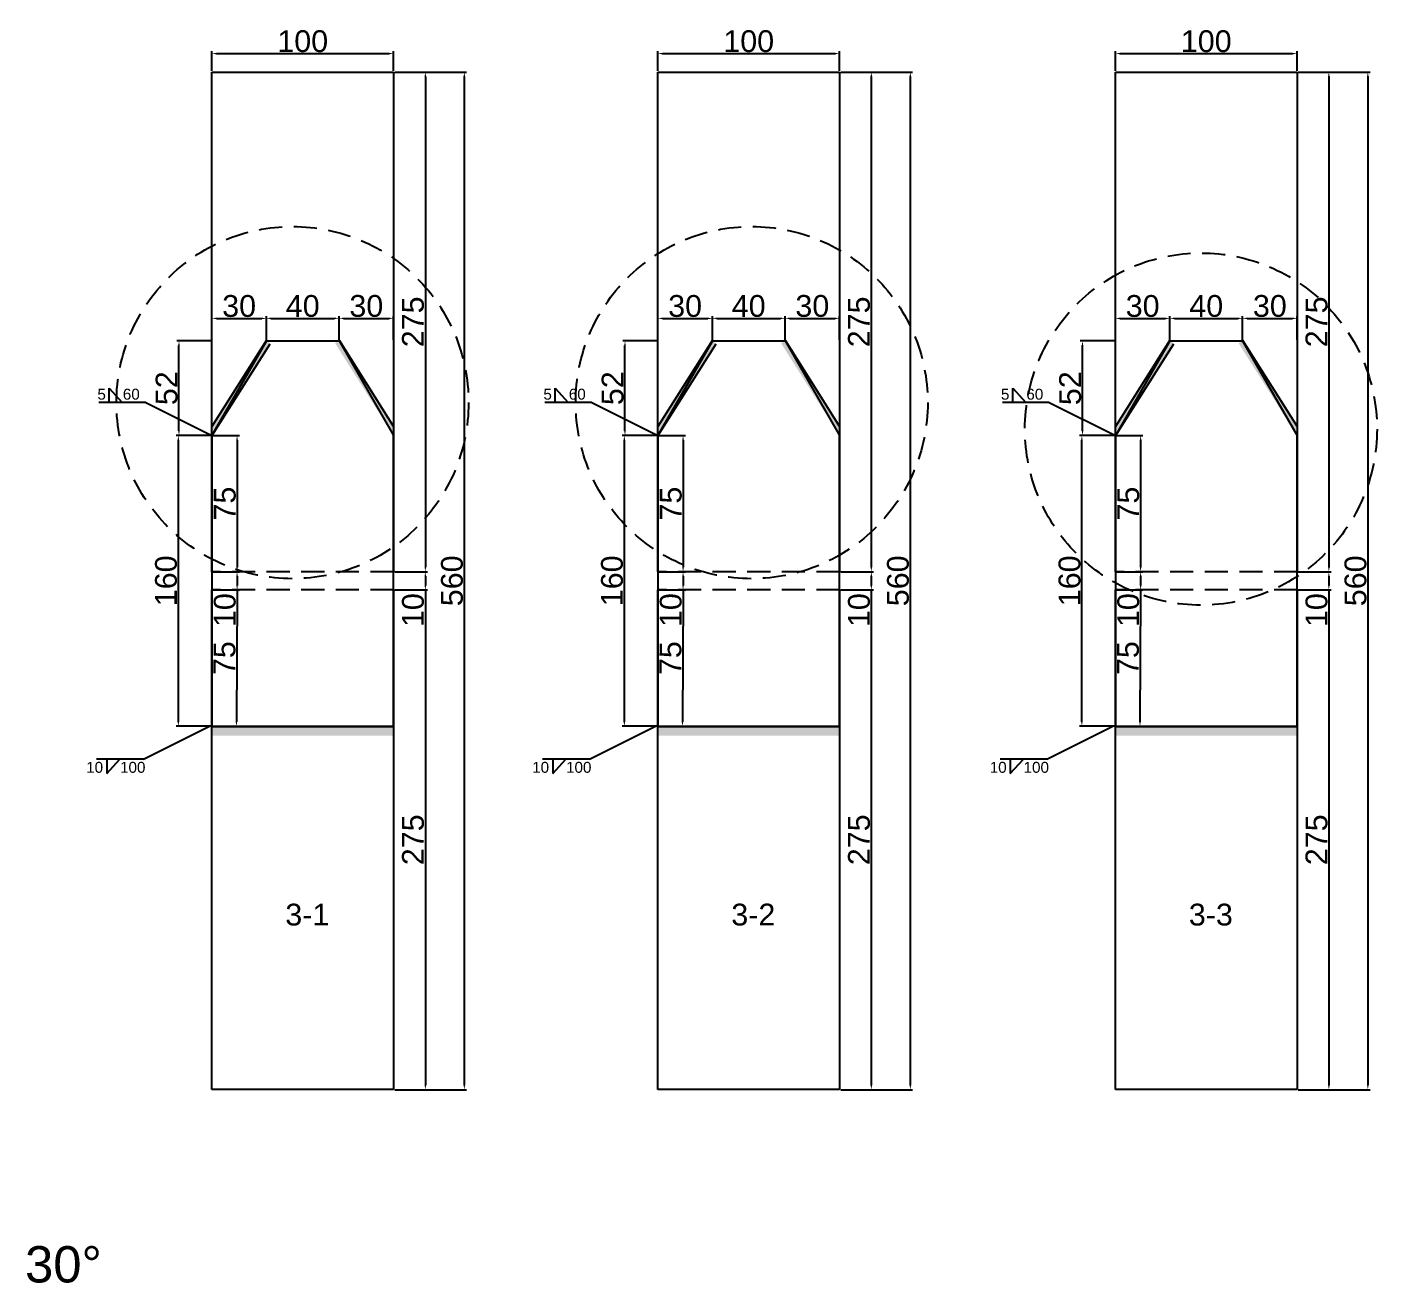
# Model space of a CAD drawing. Header units: millimetres. Extents: x 1455 to 24185, y -7314 to 4772.
# Drawn here: x 19753 to 20496, y 1760 to 2451 of the extents above; entities that cross this region are included whole.
import ezdxf

# ---------------------------------------------------------------- set-up
doc = ezdxf.new("R2010")
doc.units = ezdxf.units.MM
doc.linetypes.add('DASHED', pattern=[19.05, 12.7, -6.35])
for name, color, linetype in [('切平处', 3, 'DASHED'), ('尺寸标注', 6, 'Continuous'), ('标号', 4, 'Continuous'), ('焊缝', 250, 'Continuous')]:
    doc.layers.add(name, color=color, linetype=linetype)
doc.styles.get("Standard").update_dxf_attribs({"font": 'arial.ttf'})
doc.dimstyles.new('ISO-25-JHF', dxfattribs={"dimtxt": 12, "dimasz": 2.5, "dimexe": 1.25, "dimexo": 0.625, "dimtad": 1, "dimtxsty": 'Standard', "dimcen": 2.5, "dimadec": 0, "dimazin": 0, "dimtfac": 1, "dimtmove": 0, "dimatfit": 3, "dimfxl": 1, "dimarcsym": 0})

# ---------------------------------------------------------------- blocks, each defined once
blk = doc.blocks.new('*D1542')
at = {"layer": 'Defpoints', "color": 0, "transparency": 16777216}
for p in [(19954.64, 2436.41), (19854.64, 2426.27), (19954.64, 2426.27)]:
    blk.add_point(p, dxfattribs=at)
at = {"layer": '尺寸标注', "color": 0, "lineweight": -2, "transparency": 16777216}
for p, q in [((19854.64, 2426.9), (19854.64, 2437.66)), ((19954.64, 2426.9), (19954.64, 2437.66)), ((19857.14, 2436.41), (19952.14, 2436.41))]:
    blk.add_line(p, q, dxfattribs=at)
at = {"layer": '尺寸标注', "color": 0, "transparency": 16777216}
for points in [[(19857.14, 2436.83), (19857.14, 2435.99), (19854.64, 2436.41)], [(19952.14, 2436.83), (19952.14, 2435.99), (19954.64, 2436.41)]]:
    blk.add_solid(points, dxfattribs=at)
at = {"layer": '尺寸标注', "color": 0, "transparency": 16777216, "insert": (19904.64, 2443.16), "char_height": 12, "attachment_point": 5}
blk.add_mtext('100', dxfattribs=at)
blk = doc.blocks.new('*D1543')
at = {"layer": 'Defpoints', "color": 0, "transparency": 16777216}
for p in [(19954.64, 2426.27), (19954.64, 2151.27), (19972.12, 2151.27)]:
    blk.add_point(p, dxfattribs=at)
at = {"layer": '尺寸标注', "color": 0, "lineweight": -2, "transparency": 16777216}
for p, q in [((19955.26, 2426.27), (19973.37, 2426.27)), ((19972.12, 2423.77), (19972.12, 2153.77)), ((19955.26, 2151.27), (19973.37, 2151.27))]:
    blk.add_line(p, q, dxfattribs=at)
at = {"layer": '尺寸标注', "color": 0, "transparency": 16777216}
for points in [[(19971.7, 2423.77), (19972.53, 2423.77), (19972.12, 2426.27)], [(19971.7, 2153.77), (19972.53, 2153.77), (19972.12, 2151.27)]]:
    blk.add_solid(points, dxfattribs=at)
at = {"layer": '尺寸标注', "color": 0, "transparency": 16777216, "insert": (19965.36, 2288.77), "char_height": 12, "attachment_point": 5, "rotation": 90}
blk.add_mtext('275', dxfattribs=at)
blk = doc.blocks.new('*D1456')
at = {"layer": 'Defpoints', "color": 0, "transparency": 16777216}
for p in [(19836.2, 2226.27), (19854.64, 2226.27), (19854.64, 2066.27)]:
    blk.add_point(p, dxfattribs=at)
at = {"layer": '尺寸标注', "color": 0, "lineweight": -2, "transparency": 16777216}
for p, q in [((19854.01, 2226.27), (19834.95, 2226.27)), ((19836.2, 2068.77), (19836.2, 2223.77)), ((19854.01, 2066.27), (19834.95, 2066.27))]:
    blk.add_line(p, q, dxfattribs=at)
at = {"layer": '尺寸标注', "color": 0, "transparency": 16777216}
for points in [[(19835.78, 2223.77), (19836.61, 2223.77), (19836.2, 2226.27)], [(19835.78, 2068.77), (19836.61, 2068.77), (19836.2, 2066.27)]]:
    blk.add_solid(points, dxfattribs=at)
at = {"layer": '尺寸标注', "color": 0, "transparency": 16777216, "insert": (19829.45, 2146.27), "char_height": 12, "attachment_point": 5, "rotation": 90}
blk.add_mtext('160', dxfattribs=at)
blk = doc.blocks.new('*D1544')
at = {"layer": 'Defpoints', "color": 0, "transparency": 16777216}
for p in [(19954.64, 2151.27), (19954.64, 2141.27), (19972.12, 2141.27)]:
    blk.add_point(p, dxfattribs=at)
at = {"layer": '尺寸标注', "color": 0, "lineweight": -2, "transparency": 16777216}
for p, q in [((19955.26, 2151.27), (19973.37, 2151.27)), ((19972.12, 2148.77), (19972.12, 2143.77)), ((19955.26, 2141.27), (19973.37, 2141.27)), ((19972.12, 2141.27), (19972.12, 2121.5))]:
    blk.add_line(p, q, dxfattribs=at)
at = {"layer": '尺寸标注', "color": 0, "transparency": 16777216}
for points in [[(19971.7, 2148.77), (19972.53, 2148.77), (19972.12, 2151.27)], [(19971.7, 2143.77), (19972.53, 2143.77), (19972.12, 2141.27)]]:
    blk.add_solid(points, dxfattribs=at)
at = {"layer": '尺寸标注', "color": 0, "transparency": 16777216, "insert": (19965.36, 2130.14), "char_height": 12, "attachment_point": 5, "rotation": 90}
blk.add_mtext('10', dxfattribs=at)
blk = doc.blocks.new('*D1545')
at = {"layer": 'Defpoints', "color": 0, "transparency": 16777216}
for p in [(19954.64, 2141.27), (19954.64, 1866.27), (19972.12, 1866.27)]:
    blk.add_point(p, dxfattribs=at)
at = {"layer": '尺寸标注', "color": 0, "lineweight": -2, "transparency": 16777216}
for p, q in [((19955.26, 2141.27), (19973.37, 2141.27)), ((19972.12, 2138.77), (19972.12, 1868.77)), ((19955.26, 1866.27), (19973.37, 1866.27))]:
    blk.add_line(p, q, dxfattribs=at)
at = {"layer": '尺寸标注', "color": 0, "transparency": 16777216}
for points in [[(19971.7, 2138.77), (19972.53, 2138.77), (19972.12, 2141.27)], [(19971.7, 1868.77), (19972.53, 1868.77), (19972.12, 1866.27)]]:
    blk.add_solid(points, dxfattribs=at)
at = {"layer": '尺寸标注', "color": 0, "transparency": 16777216, "insert": (19965.36, 2003.77), "char_height": 12, "attachment_point": 5, "rotation": 90}
blk.add_mtext('275', dxfattribs=at)
blk = doc.blocks.new('*D1457')
at = {"layer": 'Defpoints', "color": 0, "transparency": 16777216}
for p in [(19954.64, 2426.27), (19954.64, 1866.27), (19993.57, 1866.27)]:
    blk.add_point(p, dxfattribs=at)
at = {"layer": '尺寸标注', "color": 0, "lineweight": -2, "transparency": 16777216}
for p, q in [((19955.26, 2426.27), (19994.82, 2426.27)), ((19993.57, 2423.77), (19993.57, 1868.77)), ((19955.26, 1866.27), (19994.82, 1866.27))]:
    blk.add_line(p, q, dxfattribs=at)
at = {"layer": '尺寸标注', "color": 0, "transparency": 16777216}
for points in [[(19993.15, 2423.77), (19993.98, 2423.77), (19993.57, 2426.27)], [(19993.15, 1868.77), (19993.98, 1868.77), (19993.57, 1866.27)]]:
    blk.add_solid(points, dxfattribs=at)
at = {"layer": '尺寸标注', "color": 0, "transparency": 16777216, "insert": (19986.82, 2146.27), "char_height": 12, "attachment_point": 5, "rotation": 90}
blk.add_mtext('560', dxfattribs=at)
blk = doc.blocks.new('*D1553')
at = {"layer": 'Defpoints', "color": 0, "transparency": 16777216}
for p in [(19854.64, 2226.27), (19854.64, 2151.27), (19868.53, 2151.27)]:
    blk.add_point(p, dxfattribs=at)
at = {"layer": '尺寸标注', "color": 0, "lineweight": -2, "transparency": 16777216}
for p, q in [((19855.26, 2226.27), (19869.78, 2226.27)), ((19868.53, 2223.77), (19868.53, 2153.77)), ((19855.26, 2151.27), (19869.78, 2151.27))]:
    blk.add_line(p, q, dxfattribs=at)
at = {"layer": '尺寸标注', "color": 0, "transparency": 16777216}
for points in [[(19868.11, 2223.77), (19868.94, 2223.77), (19868.53, 2226.27)], [(19868.11, 2153.77), (19868.94, 2153.77), (19868.53, 2151.27)]]:
    blk.add_solid(points, dxfattribs=at)
at = {"layer": '尺寸标注', "color": 0, "transparency": 16777216, "insert": (19861.8, 2188.77), "char_height": 12, "attachment_point": 5, "rotation": 90}
blk.add_mtext('75', dxfattribs=at)
blk = doc.blocks.new('*D1554')
at = {"layer": 'Defpoints', "color": 0, "transparency": 16777216}
for p in [(19854.64, 2151.27), (19854.64, 2141.27), (19868.53, 2141.27)]:
    blk.add_point(p, dxfattribs=at)
at = {"layer": '尺寸标注', "color": 0, "lineweight": -2, "transparency": 16777216}
for p, q in [((19855.26, 2151.27), (19869.78, 2151.27)), ((19868.53, 2148.77), (19868.53, 2143.77)), ((19855.26, 2141.27), (19869.78, 2141.27)), ((19868.53, 2141.27), (19868.53, 2121.5))]:
    blk.add_line(p, q, dxfattribs=at)
at = {"layer": '尺寸标注', "color": 0, "transparency": 16777216}
for points in [[(19868.11, 2148.77), (19868.94, 2148.77), (19868.53, 2151.27)], [(19868.11, 2143.77), (19868.94, 2143.77), (19868.53, 2141.27)]]:
    blk.add_solid(points, dxfattribs=at)
at = {"layer": '尺寸标注', "color": 0, "transparency": 16777216, "insert": (19861.78, 2130.14), "char_height": 12, "attachment_point": 5, "rotation": 90}
blk.add_mtext('10', dxfattribs=at)
blk = doc.blocks.new('*D1459')
at = {"layer": 'Defpoints', "color": 0, "transparency": 16777216}
for p in [(19854.64, 2141.27), (19854.27, 2066.27), (19868.16, 2066.21)]:
    blk.add_point(p, dxfattribs=at)
at = {"layer": '尺寸标注', "color": 0, "lineweight": -2, "transparency": 16777216}
for p, q in [((19855.26, 2141.27), (19869.78, 2141.2)), ((19868.52, 2138.71), (19868.17, 2068.71)), ((19854.9, 2066.27), (19869.41, 2066.2))]:
    blk.add_line(p, q, dxfattribs=at)
at = {"layer": '尺寸标注', "color": 0, "transparency": 16777216}
for points in [[(19868.1, 2138.71), (19868.93, 2138.7), (19868.53, 2141.21)], [(19867.76, 2068.71), (19868.59, 2068.7), (19868.16, 2066.21)]]:
    blk.add_solid(points, dxfattribs=at)
at = {"layer": '尺寸标注', "color": 0, "transparency": 16777216, "insert": (19861.62, 2103.74), "char_height": 12, "attachment_point": 5, "rotation": 89.72111}
blk.add_mtext('75', dxfattribs=at)
blk = doc.blocks.new('*D1460')
at = {"layer": 'Defpoints', "color": 0, "transparency": 16777216}
for p in [(19836.55, 2278.27), (19854.64, 2278.27), (19854.64, 2226.27)]:
    blk.add_point(p, dxfattribs=at)
at = {"layer": '尺寸标注', "color": 0, "lineweight": -2, "transparency": 16777216}
for p, q in [((19854.01, 2278.27), (19835.3, 2278.27)), ((19836.55, 2228.77), (19836.55, 2275.77)), ((19854.01, 2226.27), (19835.3, 2226.27))]:
    blk.add_line(p, q, dxfattribs=at)
at = {"layer": '尺寸标注', "color": 0, "transparency": 16777216}
for points in [[(19836.13, 2275.77), (19836.97, 2275.77), (19836.55, 2278.27)], [(19836.13, 2228.77), (19836.97, 2228.77), (19836.55, 2226.27)]]:
    blk.add_solid(points, dxfattribs=at)
at = {"layer": '尺寸标注', "color": 0, "transparency": 16777216, "insert": (19829.8, 2252.27), "char_height": 12, "attachment_point": 5, "rotation": 90}
blk.add_mtext('52', dxfattribs=at)
blk = doc.blocks.new('*D1556')
at = {"layer": 'Defpoints', "color": 0, "transparency": 16777216}
for p in [(19884.64, 2290.68), (19854.64, 2278.27), (19884.64, 2278.27)]:
    blk.add_point(p, dxfattribs=at)
at = {"layer": '尺寸标注', "color": 0, "lineweight": -2, "transparency": 16777216}
for p, q in [((19854.64, 2278.9), (19854.64, 2291.93)), ((19857.14, 2290.68), (19882.14, 2290.68)), ((19884.64, 2278.9), (19884.64, 2291.93))]:
    blk.add_line(p, q, dxfattribs=at)
at = {"layer": '尺寸标注', "color": 0, "transparency": 16777216}
for points in [[(19857.14, 2291.1), (19857.14, 2290.26), (19854.64, 2290.68)], [(19882.14, 2291.1), (19882.14, 2290.26), (19884.64, 2290.68)]]:
    blk.add_solid(points, dxfattribs=at)
at = {"layer": '尺寸标注', "color": 0, "transparency": 16777216, "insert": (19869.64, 2297.44), "char_height": 12, "attachment_point": 5}
blk.add_mtext('30', dxfattribs=at)
blk = doc.blocks.new('*D1557')
at = {"layer": 'Defpoints', "color": 0, "transparency": 16777216}
for p in [(19924.64, 2290.71), (19884.64, 2278.27), (19924.64, 2278.27)]:
    blk.add_point(p, dxfattribs=at)
at = {"layer": '尺寸标注', "color": 0, "lineweight": -2, "transparency": 16777216}
for p, q in [((19884.64, 2278.9), (19884.64, 2291.96)), ((19887.14, 2290.71), (19922.14, 2290.71)), ((19924.64, 2278.9), (19924.64, 2291.96))]:
    blk.add_line(p, q, dxfattribs=at)
at = {"layer": '尺寸标注', "color": 0, "transparency": 16777216}
for points in [[(19887.14, 2291.13), (19887.14, 2290.3), (19884.64, 2290.71)], [(19922.14, 2291.13), (19922.14, 2290.3), (19924.64, 2290.71)]]:
    blk.add_solid(points, dxfattribs=at)
at = {"layer": '尺寸标注', "color": 0, "transparency": 16777216, "insert": (19904.64, 2297.46), "char_height": 12, "attachment_point": 5}
blk.add_mtext('40', dxfattribs=at)
blk = doc.blocks.new('*D1461')
at = {"layer": 'Defpoints', "color": 0, "transparency": 16777216}
for p in [(19954.64, 2290.71), (19924.64, 2278.27), (19954.64, 2278.27)]:
    blk.add_point(p, dxfattribs=at)
at = {"layer": '尺寸标注', "color": 0, "lineweight": -2, "transparency": 16777216}
for p, q in [((19924.64, 2278.9), (19924.64, 2291.96)), ((19927.14, 2290.71), (19952.14, 2290.71)), ((19954.64, 2278.9), (19954.64, 2291.96))]:
    blk.add_line(p, q, dxfattribs=at)
at = {"layer": '尺寸标注', "color": 0, "transparency": 16777216}
for points in [[(19927.14, 2291.13), (19927.14, 2290.3), (19924.64, 2290.71)], [(19952.14, 2291.13), (19952.14, 2290.3), (19954.64, 2290.71)]]:
    blk.add_solid(points, dxfattribs=at)
at = {"layer": '尺寸标注', "color": 0, "transparency": 16777216, "insert": (19939.64, 2297.47), "char_height": 12, "attachment_point": 5}
blk.add_mtext('30', dxfattribs=at)
blk = doc.blocks.new('*D1502')
at = {"layer": 'Defpoints', "color": 0, "transparency": 16777216}
for p in [(20200.07, 2436.41), (20100.07, 2426.27), (20200.07, 2426.27)]:
    blk.add_point(p, dxfattribs=at)
at = {"layer": '尺寸标注', "color": 0, "lineweight": -2, "transparency": 16777216}
for p, q in [((20100.07, 2426.9), (20100.07, 2437.66)), ((20200.07, 2426.9), (20200.07, 2437.66)), ((20102.57, 2436.41), (20197.57, 2436.41))]:
    blk.add_line(p, q, dxfattribs=at)
at = {"layer": '尺寸标注', "color": 0, "transparency": 16777216}
for points in [[(20102.57, 2436.83), (20102.57, 2435.99), (20100.07, 2436.41)], [(20197.57, 2436.83), (20197.57, 2435.99), (20200.07, 2436.41)]]:
    blk.add_solid(points, dxfattribs=at)
at = {"layer": '尺寸标注', "color": 0, "transparency": 16777216, "insert": (20150.07, 2443.16), "char_height": 12, "attachment_point": 5}
blk.add_mtext('100', dxfattribs=at)
blk = doc.blocks.new('*D1503')
at = {"layer": 'Defpoints', "color": 0, "transparency": 16777216}
for p in [(20200.07, 2426.27), (20200.07, 2151.27), (20217.55, 2151.27)]:
    blk.add_point(p, dxfattribs=at)
at = {"layer": '尺寸标注', "color": 0, "lineweight": -2, "transparency": 16777216}
for p, q in [((20200.7, 2426.27), (20218.8, 2426.27)), ((20217.55, 2423.77), (20217.55, 2153.77)), ((20200.7, 2151.27), (20218.8, 2151.27))]:
    blk.add_line(p, q, dxfattribs=at)
at = {"layer": '尺寸标注', "color": 0, "transparency": 16777216}
for points in [[(20217.13, 2423.77), (20217.97, 2423.77), (20217.55, 2426.27)], [(20217.13, 2153.77), (20217.97, 2153.77), (20217.55, 2151.27)]]:
    blk.add_solid(points, dxfattribs=at)
at = {"layer": '尺寸标注', "color": 0, "transparency": 16777216, "insert": (20210.8, 2288.77), "char_height": 12, "attachment_point": 5, "rotation": 90}
blk.add_mtext('275', dxfattribs=at)
blk = doc.blocks.new('*D1437')
at = {"layer": 'Defpoints', "color": 0, "transparency": 16777216}
for p in [(20081.63, 2226.27), (20100.07, 2226.27), (20100.07, 2066.27)]:
    blk.add_point(p, dxfattribs=at)
at = {"layer": '尺寸标注', "color": 0, "lineweight": -2, "transparency": 16777216}
for p, q in [((20099.45, 2226.27), (20080.38, 2226.27)), ((20081.63, 2068.77), (20081.63, 2223.77)), ((20099.45, 2066.27), (20080.38, 2066.27))]:
    blk.add_line(p, q, dxfattribs=at)
at = {"layer": '尺寸标注', "color": 0, "transparency": 16777216}
for points in [[(20081.21, 2223.77), (20082.05, 2223.77), (20081.63, 2226.27)], [(20081.21, 2068.77), (20082.05, 2068.77), (20081.63, 2066.27)]]:
    blk.add_solid(points, dxfattribs=at)
at = {"layer": '尺寸标注', "color": 0, "transparency": 16777216, "insert": (20074.88, 2146.27), "char_height": 12, "attachment_point": 5, "rotation": 90}
blk.add_mtext('160', dxfattribs=at)
blk = doc.blocks.new('*D1504')
at = {"layer": 'Defpoints', "color": 0, "transparency": 16777216}
for p in [(20200.07, 2151.27), (20200.07, 2141.27), (20217.55, 2141.27)]:
    blk.add_point(p, dxfattribs=at)
at = {"layer": '尺寸标注', "color": 0, "lineweight": -2, "transparency": 16777216}
for p, q in [((20200.7, 2151.27), (20218.8, 2151.27)), ((20217.55, 2148.77), (20217.55, 2143.77)), ((20200.7, 2141.27), (20218.8, 2141.27)), ((20217.55, 2141.27), (20217.55, 2121.5))]:
    blk.add_line(p, q, dxfattribs=at)
at = {"layer": '尺寸标注', "color": 0, "transparency": 16777216}
for points in [[(20217.13, 2148.77), (20217.97, 2148.77), (20217.55, 2151.27)], [(20217.13, 2143.77), (20217.97, 2143.77), (20217.55, 2141.27)]]:
    blk.add_solid(points, dxfattribs=at)
at = {"layer": '尺寸标注', "color": 0, "transparency": 16777216, "insert": (20210.8, 2130.14), "char_height": 12, "attachment_point": 5, "rotation": 90}
blk.add_mtext('10', dxfattribs=at)
blk = doc.blocks.new('*D1505')
at = {"layer": 'Defpoints', "color": 0, "transparency": 16777216}
for p in [(20200.07, 2141.27), (20200.07, 1866.27), (20217.55, 1866.27)]:
    blk.add_point(p, dxfattribs=at)
at = {"layer": '尺寸标注', "color": 0, "lineweight": -2, "transparency": 16777216}
for p, q in [((20200.7, 2141.27), (20218.8, 2141.27)), ((20217.55, 2138.77), (20217.55, 1868.77)), ((20200.7, 1866.27), (20218.8, 1866.27))]:
    blk.add_line(p, q, dxfattribs=at)
at = {"layer": '尺寸标注', "color": 0, "transparency": 16777216}
for points in [[(20217.13, 2138.77), (20217.97, 2138.77), (20217.55, 2141.27)], [(20217.13, 1868.77), (20217.97, 1868.77), (20217.55, 1866.27)]]:
    blk.add_solid(points, dxfattribs=at)
at = {"layer": '尺寸标注', "color": 0, "transparency": 16777216, "insert": (20210.8, 2003.77), "char_height": 12, "attachment_point": 5, "rotation": 90}
blk.add_mtext('275', dxfattribs=at)
blk = doc.blocks.new('*D1438')
at = {"layer": 'Defpoints', "color": 0, "transparency": 16777216}
for p in [(20200.07, 2426.27), (20200.07, 1866.27), (20239, 1866.27)]:
    blk.add_point(p, dxfattribs=at)
at = {"layer": '尺寸标注', "color": 0, "lineweight": -2, "transparency": 16777216}
for p, q in [((20200.7, 2426.27), (20240.25, 2426.27)), ((20239, 2423.77), (20239, 1868.77)), ((20200.7, 1866.27), (20240.25, 1866.27))]:
    blk.add_line(p, q, dxfattribs=at)
at = {"layer": '尺寸标注', "color": 0, "transparency": 16777216}
for points in [[(20238.58, 2423.77), (20239.42, 2423.77), (20239, 2426.27)], [(20238.58, 1868.77), (20239.42, 1868.77), (20239, 1866.27)]]:
    blk.add_solid(points, dxfattribs=at)
at = {"layer": '尺寸标注', "color": 0, "transparency": 16777216, "insert": (20232.25, 2146.27), "char_height": 12, "attachment_point": 5, "rotation": 90}
blk.add_mtext('560', dxfattribs=at)
blk = doc.blocks.new('*D1506')
at = {"layer": 'Defpoints', "color": 0, "transparency": 16777216}
for p in [(20100.07, 2226.27), (20100.07, 2151.27), (20113.96, 2151.27)]:
    blk.add_point(p, dxfattribs=at)
at = {"layer": '尺寸标注', "color": 0, "lineweight": -2, "transparency": 16777216}
for p, q in [((20100.7, 2226.27), (20115.21, 2226.27)), ((20113.96, 2223.77), (20113.96, 2153.77)), ((20100.7, 2151.27), (20115.21, 2151.27))]:
    blk.add_line(p, q, dxfattribs=at)
at = {"layer": '尺寸标注', "color": 0, "transparency": 16777216}
for points in [[(20113.54, 2223.77), (20114.38, 2223.77), (20113.96, 2226.27)], [(20113.54, 2153.77), (20114.38, 2153.77), (20113.96, 2151.27)]]:
    blk.add_solid(points, dxfattribs=at)
at = {"layer": '尺寸标注', "color": 0, "transparency": 16777216, "insert": (20107.23, 2188.77), "char_height": 12, "attachment_point": 5, "rotation": 90}
blk.add_mtext('75', dxfattribs=at)
blk = doc.blocks.new('*D1507')
at = {"layer": 'Defpoints', "color": 0, "transparency": 16777216}
for p in [(20100.07, 2151.27), (20100.07, 2141.27), (20113.96, 2141.27)]:
    blk.add_point(p, dxfattribs=at)
at = {"layer": '尺寸标注', "color": 0, "lineweight": -2, "transparency": 16777216}
for p, q in [((20100.7, 2151.27), (20115.21, 2151.27)), ((20113.96, 2148.77), (20113.96, 2143.77)), ((20100.7, 2141.27), (20115.21, 2141.27)), ((20113.96, 2141.27), (20113.96, 2121.5))]:
    blk.add_line(p, q, dxfattribs=at)
at = {"layer": '尺寸标注', "color": 0, "transparency": 16777216}
for points in [[(20113.54, 2148.77), (20114.38, 2148.77), (20113.96, 2151.27)], [(20113.54, 2143.77), (20114.38, 2143.77), (20113.96, 2141.27)]]:
    blk.add_solid(points, dxfattribs=at)
at = {"layer": '尺寸标注', "color": 0, "transparency": 16777216, "insert": (20107.21, 2130.14), "char_height": 12, "attachment_point": 5, "rotation": 90}
blk.add_mtext('10', dxfattribs=at)
blk = doc.blocks.new('*D1439')
at = {"layer": 'Defpoints', "color": 0, "transparency": 16777216}
for p in [(20100.07, 2141.27), (20099.71, 2066.27), (20113.6, 2066.21)]:
    blk.add_point(p, dxfattribs=at)
at = {"layer": '尺寸标注', "color": 0, "lineweight": -2, "transparency": 16777216}
for p, q in [((20100.7, 2141.27), (20115.21, 2141.2)), ((20113.95, 2138.71), (20113.61, 2068.71)), ((20100.33, 2066.27), (20114.85, 2066.2))]:
    blk.add_line(p, q, dxfattribs=at)
at = {"layer": '尺寸标注', "color": 0, "transparency": 16777216}
for points in [[(20113.53, 2138.71), (20114.37, 2138.7), (20113.96, 2141.21)], [(20113.19, 2068.71), (20114.02, 2068.7), (20113.6, 2066.21)]]:
    blk.add_solid(points, dxfattribs=at)
at = {"layer": '尺寸标注', "color": 0, "transparency": 16777216, "insert": (20107.05, 2103.74), "char_height": 12, "attachment_point": 5, "rotation": 89.72111}
blk.add_mtext('75', dxfattribs=at)
blk = doc.blocks.new('*D1440')
at = {"layer": 'Defpoints', "color": 0, "transparency": 16777216}
for p in [(20081.98, 2278.27), (20100.07, 2278.27), (20100.07, 2226.27)]:
    blk.add_point(p, dxfattribs=at)
at = {"layer": '尺寸标注', "color": 0, "lineweight": -2, "transparency": 16777216}
for p, q in [((20099.45, 2278.27), (20080.73, 2278.27)), ((20081.98, 2228.77), (20081.98, 2275.77)), ((20099.45, 2226.27), (20080.73, 2226.27))]:
    blk.add_line(p, q, dxfattribs=at)
at = {"layer": '尺寸标注', "color": 0, "transparency": 16777216}
for points in [[(20081.57, 2275.77), (20082.4, 2275.77), (20081.98, 2278.27)], [(20081.57, 2228.77), (20082.4, 2228.77), (20081.98, 2226.27)]]:
    blk.add_solid(points, dxfattribs=at)
at = {"layer": '尺寸标注', "color": 0, "transparency": 16777216, "insert": (20075.23, 2252.27), "char_height": 12, "attachment_point": 5, "rotation": 90}
blk.add_mtext('52', dxfattribs=at)
blk = doc.blocks.new('*D1508')
at = {"layer": 'Defpoints', "color": 0, "transparency": 16777216}
for p in [(20130.07, 2290.68), (20100.07, 2278.27), (20130.07, 2278.27)]:
    blk.add_point(p, dxfattribs=at)
at = {"layer": '尺寸标注', "color": 0, "lineweight": -2, "transparency": 16777216}
for p, q in [((20100.07, 2278.9), (20100.07, 2291.93)), ((20102.57, 2290.68), (20127.57, 2290.68)), ((20130.07, 2278.9), (20130.07, 2291.93))]:
    blk.add_line(p, q, dxfattribs=at)
at = {"layer": '尺寸标注', "color": 0, "transparency": 16777216}
for points in [[(20102.57, 2291.1), (20102.57, 2290.26), (20100.07, 2290.68)], [(20127.57, 2291.1), (20127.57, 2290.26), (20130.07, 2290.68)]]:
    blk.add_solid(points, dxfattribs=at)
at = {"layer": '尺寸标注', "color": 0, "transparency": 16777216, "insert": (20115.07, 2297.44), "char_height": 12, "attachment_point": 5}
blk.add_mtext('30', dxfattribs=at)
blk = doc.blocks.new('*D1509')
at = {"layer": 'Defpoints', "color": 0, "transparency": 16777216}
for p in [(20170.07, 2290.71), (20130.07, 2278.27), (20170.07, 2278.27)]:
    blk.add_point(p, dxfattribs=at)
at = {"layer": '尺寸标注', "color": 0, "lineweight": -2, "transparency": 16777216}
for p, q in [((20130.07, 2278.9), (20130.07, 2291.96)), ((20132.57, 2290.71), (20167.57, 2290.71)), ((20170.07, 2278.9), (20170.07, 2291.96))]:
    blk.add_line(p, q, dxfattribs=at)
at = {"layer": '尺寸标注', "color": 0, "transparency": 16777216}
for points in [[(20132.57, 2291.13), (20132.57, 2290.3), (20130.07, 2290.71)], [(20167.57, 2291.13), (20167.57, 2290.3), (20170.07, 2290.71)]]:
    blk.add_solid(points, dxfattribs=at)
at = {"layer": '尺寸标注', "color": 0, "transparency": 16777216, "insert": (20150.07, 2297.46), "char_height": 12, "attachment_point": 5}
blk.add_mtext('40', dxfattribs=at)
blk = doc.blocks.new('*D1441')
at = {"layer": 'Defpoints', "color": 0, "transparency": 16777216}
for p in [(20200.07, 2290.71), (20170.07, 2278.27), (20200.07, 2278.27)]:
    blk.add_point(p, dxfattribs=at)
at = {"layer": '尺寸标注', "color": 0, "lineweight": -2, "transparency": 16777216}
for p, q in [((20170.07, 2278.9), (20170.07, 2291.96)), ((20172.57, 2290.71), (20197.57, 2290.71)), ((20200.07, 2278.9), (20200.07, 2291.96))]:
    blk.add_line(p, q, dxfattribs=at)
at = {"layer": '尺寸标注', "color": 0, "transparency": 16777216}
for points in [[(20172.57, 2291.13), (20172.57, 2290.3), (20170.07, 2290.71)], [(20197.57, 2291.13), (20197.57, 2290.3), (20200.07, 2290.71)]]:
    blk.add_solid(points, dxfattribs=at)
at = {"layer": '尺寸标注', "color": 0, "transparency": 16777216, "insert": (20185.07, 2297.47), "char_height": 12, "attachment_point": 5}
blk.add_mtext('30', dxfattribs=at)
blk = doc.blocks.new('*D1510')
at = {"layer": 'Defpoints', "color": 0, "transparency": 16777216}
for p in [(20451.85, 2436.41), (20351.85, 2426.27), (20451.85, 2426.27)]:
    blk.add_point(p, dxfattribs=at)
at = {"layer": '尺寸标注', "color": 0, "lineweight": -2, "transparency": 16777216}
for p, q in [((20351.85, 2426.9), (20351.85, 2437.66)), ((20451.85, 2426.9), (20451.85, 2437.66)), ((20354.35, 2436.41), (20449.35, 2436.41))]:
    blk.add_line(p, q, dxfattribs=at)
at = {"layer": '尺寸标注', "color": 0, "transparency": 16777216}
for points in [[(20354.35, 2436.83), (20354.35, 2435.99), (20351.85, 2436.41)], [(20449.35, 2436.83), (20449.35, 2435.99), (20451.85, 2436.41)]]:
    blk.add_solid(points, dxfattribs=at)
at = {"layer": '尺寸标注', "color": 0, "transparency": 16777216, "insert": (20401.85, 2443.16), "char_height": 12, "attachment_point": 5}
blk.add_mtext('100', dxfattribs=at)
blk = doc.blocks.new('*D1511')
at = {"layer": 'Defpoints', "color": 0, "transparency": 16777216}
for p in [(20451.85, 2426.27), (20451.85, 2151.27), (20469.33, 2151.27)]:
    blk.add_point(p, dxfattribs=at)
at = {"layer": '尺寸标注', "color": 0, "lineweight": -2, "transparency": 16777216}
for p, q in [((20452.48, 2426.27), (20470.58, 2426.27)), ((20469.33, 2423.77), (20469.33, 2153.77)), ((20452.48, 2151.27), (20470.58, 2151.27))]:
    blk.add_line(p, q, dxfattribs=at)
at = {"layer": '尺寸标注', "color": 0, "transparency": 16777216}
for points in [[(20468.91, 2423.77), (20469.75, 2423.77), (20469.33, 2426.27)], [(20468.91, 2153.77), (20469.75, 2153.77), (20469.33, 2151.27)]]:
    blk.add_solid(points, dxfattribs=at)
at = {"layer": '尺寸标注', "color": 0, "transparency": 16777216, "insert": (20462.58, 2288.77), "char_height": 12, "attachment_point": 5, "rotation": 90}
blk.add_mtext('275', dxfattribs=at)
blk = doc.blocks.new('*D1442')
at = {"layer": 'Defpoints', "color": 0, "transparency": 16777216}
for p in [(20333.41, 2226.27), (20351.85, 2226.27), (20351.85, 2066.27)]:
    blk.add_point(p, dxfattribs=at)
at = {"layer": '尺寸标注', "color": 0, "lineweight": -2, "transparency": 16777216}
for p, q in [((20351.23, 2226.27), (20332.16, 2226.27)), ((20333.41, 2068.77), (20333.41, 2223.77)), ((20351.23, 2066.27), (20332.16, 2066.27))]:
    blk.add_line(p, q, dxfattribs=at)
at = {"layer": '尺寸标注', "color": 0, "transparency": 16777216}
for points in [[(20332.99, 2223.77), (20333.83, 2223.77), (20333.41, 2226.27)], [(20332.99, 2068.77), (20333.83, 2068.77), (20333.41, 2066.27)]]:
    blk.add_solid(points, dxfattribs=at)
at = {"layer": '尺寸标注', "color": 0, "transparency": 16777216, "insert": (20326.66, 2146.27), "char_height": 12, "attachment_point": 5, "rotation": 90}
blk.add_mtext('160', dxfattribs=at)
blk = doc.blocks.new('*D1512')
at = {"layer": 'Defpoints', "color": 0, "transparency": 16777216}
for p in [(20451.85, 2151.27), (20451.85, 2141.27), (20469.33, 2141.27)]:
    blk.add_point(p, dxfattribs=at)
at = {"layer": '尺寸标注', "color": 0, "lineweight": -2, "transparency": 16777216}
for p, q in [((20452.48, 2151.27), (20470.58, 2151.27)), ((20469.33, 2148.77), (20469.33, 2143.77)), ((20452.48, 2141.27), (20470.58, 2141.27)), ((20469.33, 2141.27), (20469.33, 2121.5))]:
    blk.add_line(p, q, dxfattribs=at)
at = {"layer": '尺寸标注', "color": 0, "transparency": 16777216}
for points in [[(20468.91, 2148.77), (20469.75, 2148.77), (20469.33, 2151.27)], [(20468.91, 2143.77), (20469.75, 2143.77), (20469.33, 2141.27)]]:
    blk.add_solid(points, dxfattribs=at)
at = {"layer": '尺寸标注', "color": 0, "transparency": 16777216, "insert": (20462.58, 2130.14), "char_height": 12, "attachment_point": 5, "rotation": 90}
blk.add_mtext('10', dxfattribs=at)
blk = doc.blocks.new('*D1513')
at = {"layer": 'Defpoints', "color": 0, "transparency": 16777216}
for p in [(20451.85, 2141.27), (20451.85, 1866.27), (20469.33, 1866.27)]:
    blk.add_point(p, dxfattribs=at)
at = {"layer": '尺寸标注', "color": 0, "lineweight": -2, "transparency": 16777216}
for p, q in [((20452.48, 2141.27), (20470.58, 2141.27)), ((20469.33, 2138.77), (20469.33, 1868.77)), ((20452.48, 1866.27), (20470.58, 1866.27))]:
    blk.add_line(p, q, dxfattribs=at)
at = {"layer": '尺寸标注', "color": 0, "transparency": 16777216}
for points in [[(20468.91, 2138.77), (20469.75, 2138.77), (20469.33, 2141.27)], [(20468.91, 1868.77), (20469.75, 1868.77), (20469.33, 1866.27)]]:
    blk.add_solid(points, dxfattribs=at)
at = {"layer": '尺寸标注', "color": 0, "transparency": 16777216, "insert": (20462.58, 2003.77), "char_height": 12, "attachment_point": 5, "rotation": 90}
blk.add_mtext('275', dxfattribs=at)
blk = doc.blocks.new('*D1443')
at = {"layer": 'Defpoints', "color": 0, "transparency": 16777216}
for p in [(20451.85, 2426.27), (20451.85, 1866.27), (20490.78, 1866.27)]:
    blk.add_point(p, dxfattribs=at)
at = {"layer": '尺寸标注', "color": 0, "lineweight": -2, "transparency": 16777216}
for p, q in [((20452.48, 2426.27), (20492.03, 2426.27)), ((20490.78, 2423.77), (20490.78, 1868.77)), ((20452.48, 1866.27), (20492.03, 1866.27))]:
    blk.add_line(p, q, dxfattribs=at)
at = {"layer": '尺寸标注', "color": 0, "transparency": 16777216}
for points in [[(20490.37, 2423.77), (20491.2, 2423.77), (20490.78, 2426.27)], [(20490.37, 1868.77), (20491.2, 1868.77), (20490.78, 1866.27)]]:
    blk.add_solid(points, dxfattribs=at)
at = {"layer": '尺寸标注', "color": 0, "transparency": 16777216, "insert": (20484.03, 2146.27), "char_height": 12, "attachment_point": 5, "rotation": 90}
blk.add_mtext('560', dxfattribs=at)
blk = doc.blocks.new('*D1514')
at = {"layer": 'Defpoints', "color": 0, "transparency": 16777216}
for p in [(20351.85, 2226.27), (20351.85, 2151.27), (20365.74, 2151.27)]:
    blk.add_point(p, dxfattribs=at)
at = {"layer": '尺寸标注', "color": 0, "lineweight": -2, "transparency": 16777216}
for p, q in [((20352.48, 2226.27), (20366.99, 2226.27)), ((20365.74, 2223.77), (20365.74, 2153.77)), ((20352.48, 2151.27), (20366.99, 2151.27))]:
    blk.add_line(p, q, dxfattribs=at)
at = {"layer": '尺寸标注', "color": 0, "transparency": 16777216}
for points in [[(20365.33, 2223.77), (20366.16, 2223.77), (20365.74, 2226.27)], [(20365.33, 2153.77), (20366.16, 2153.77), (20365.74, 2151.27)]]:
    blk.add_solid(points, dxfattribs=at)
at = {"layer": '尺寸标注', "color": 0, "transparency": 16777216, "insert": (20359.01, 2188.77), "char_height": 12, "attachment_point": 5, "rotation": 90}
blk.add_mtext('75', dxfattribs=at)
blk = doc.blocks.new('*D1515')
at = {"layer": 'Defpoints', "color": 0, "transparency": 16777216}
for p in [(20351.85, 2151.27), (20351.85, 2141.27), (20365.74, 2141.27)]:
    blk.add_point(p, dxfattribs=at)
at = {"layer": '尺寸标注', "color": 0, "lineweight": -2, "transparency": 16777216}
for p, q in [((20352.48, 2151.27), (20366.99, 2151.27)), ((20365.74, 2148.77), (20365.74, 2143.77)), ((20352.48, 2141.27), (20366.99, 2141.27)), ((20365.74, 2141.27), (20365.74, 2121.5))]:
    blk.add_line(p, q, dxfattribs=at)
at = {"layer": '尺寸标注', "color": 0, "transparency": 16777216}
for points in [[(20365.33, 2148.77), (20366.16, 2148.77), (20365.74, 2151.27)], [(20365.33, 2143.77), (20366.16, 2143.77), (20365.74, 2141.27)]]:
    blk.add_solid(points, dxfattribs=at)
at = {"layer": '尺寸标注', "color": 0, "transparency": 16777216, "insert": (20358.99, 2130.14), "char_height": 12, "attachment_point": 5, "rotation": 90}
blk.add_mtext('10', dxfattribs=at)
blk = doc.blocks.new('*D1444')
at = {"layer": 'Defpoints', "color": 0, "transparency": 16777216}
for p in [(20351.85, 2141.27), (20351.49, 2066.27), (20365.38, 2066.21)]:
    blk.add_point(p, dxfattribs=at)
at = {"layer": '尺寸标注', "color": 0, "lineweight": -2, "transparency": 16777216}
for p, q in [((20352.48, 2141.27), (20366.99, 2141.2)), ((20365.73, 2138.71), (20365.39, 2068.71)), ((20352.11, 2066.27), (20366.63, 2066.2))]:
    blk.add_line(p, q, dxfattribs=at)
at = {"layer": '尺寸标注', "color": 0, "transparency": 16777216}
for points in [[(20365.31, 2138.71), (20366.15, 2138.7), (20365.74, 2141.21)], [(20364.97, 2068.71), (20365.81, 2068.7), (20365.38, 2066.21)]]:
    blk.add_solid(points, dxfattribs=at)
at = {"layer": '尺寸标注', "color": 0, "transparency": 16777216, "insert": (20358.83, 2103.74), "char_height": 12, "attachment_point": 5, "rotation": 89.72111}
blk.add_mtext('75', dxfattribs=at)
blk = doc.blocks.new('*D1427')
at = {"layer": 'Defpoints', "color": 0, "transparency": 16777216}
for p in [(20333.76, 2278.27), (20351.85, 2278.27), (20351.85, 2226.27)]:
    blk.add_point(p, dxfattribs=at)
at = {"layer": '尺寸标注', "color": 0, "lineweight": -2, "transparency": 16777216}
for p, q in [((20351.23, 2278.27), (20332.51, 2278.27)), ((20333.76, 2228.77), (20333.76, 2275.77)), ((20351.23, 2226.27), (20332.51, 2226.27))]:
    blk.add_line(p, q, dxfattribs=at)
at = {"layer": '尺寸标注', "color": 0, "transparency": 16777216}
for points in [[(20333.35, 2275.77), (20334.18, 2275.77), (20333.76, 2278.27)], [(20333.35, 2228.77), (20334.18, 2228.77), (20333.76, 2226.27)]]:
    blk.add_solid(points, dxfattribs=at)
at = {"layer": '尺寸标注', "color": 0, "transparency": 16777216, "insert": (20327.01, 2252.27), "char_height": 12, "attachment_point": 5, "rotation": 90}
blk.add_mtext('52', dxfattribs=at)
blk = doc.blocks.new('*D1483')
at = {"layer": 'Defpoints', "color": 0, "transparency": 16777216}
for p in [(20381.85, 2290.68), (20351.85, 2278.27), (20381.85, 2278.27)]:
    blk.add_point(p, dxfattribs=at)
at = {"layer": '尺寸标注', "color": 0, "lineweight": -2, "transparency": 16777216}
for p, q in [((20351.85, 2278.9), (20351.85, 2291.93)), ((20354.35, 2290.68), (20379.35, 2290.68)), ((20381.85, 2278.9), (20381.85, 2291.93))]:
    blk.add_line(p, q, dxfattribs=at)
at = {"layer": '尺寸标注', "color": 0, "transparency": 16777216}
for points in [[(20354.35, 2291.1), (20354.35, 2290.26), (20351.85, 2290.68)], [(20379.35, 2291.1), (20379.35, 2290.26), (20381.85, 2290.68)]]:
    blk.add_solid(points, dxfattribs=at)
at = {"layer": '尺寸标注', "color": 0, "transparency": 16777216, "insert": (20366.85, 2297.44), "char_height": 12, "attachment_point": 5}
blk.add_mtext('30', dxfattribs=at)
blk = doc.blocks.new('*D1484')
at = {"layer": 'Defpoints', "color": 0, "transparency": 16777216}
for p in [(20421.85, 2290.71), (20381.85, 2278.27), (20421.85, 2278.27)]:
    blk.add_point(p, dxfattribs=at)
at = {"layer": '尺寸标注', "color": 0, "lineweight": -2, "transparency": 16777216}
for p, q in [((20381.85, 2278.9), (20381.85, 2291.96)), ((20384.35, 2290.71), (20419.35, 2290.71)), ((20421.85, 2278.9), (20421.85, 2291.96))]:
    blk.add_line(p, q, dxfattribs=at)
at = {"layer": '尺寸标注', "color": 0, "transparency": 16777216}
for points in [[(20384.35, 2291.13), (20384.35, 2290.3), (20381.85, 2290.71)], [(20419.35, 2291.13), (20419.35, 2290.3), (20421.85, 2290.71)]]:
    blk.add_solid(points, dxfattribs=at)
at = {"layer": '尺寸标注', "color": 0, "transparency": 16777216, "insert": (20401.85, 2297.46), "char_height": 12, "attachment_point": 5}
blk.add_mtext('40', dxfattribs=at)
blk = doc.blocks.new('*D1428')
at = {"layer": 'Defpoints', "color": 0, "transparency": 16777216}
for p in [(20451.85, 2290.71), (20421.85, 2278.27), (20451.85, 2278.27)]:
    blk.add_point(p, dxfattribs=at)
at = {"layer": '尺寸标注', "color": 0, "lineweight": -2, "transparency": 16777216}
for p, q in [((20421.85, 2278.9), (20421.85, 2291.96)), ((20424.35, 2290.71), (20449.35, 2290.71)), ((20451.85, 2278.9), (20451.85, 2291.96))]:
    blk.add_line(p, q, dxfattribs=at)
at = {"layer": '尺寸标注', "color": 0, "transparency": 16777216}
for points in [[(20424.35, 2291.13), (20424.35, 2290.3), (20421.85, 2290.71)], [(20449.35, 2291.13), (20449.35, 2290.3), (20451.85, 2290.71)]]:
    blk.add_solid(points, dxfattribs=at)
at = {"layer": '尺寸标注', "color": 0, "transparency": 16777216, "insert": (20436.85, 2297.47), "char_height": 12, "attachment_point": 5}
blk.add_mtext('30', dxfattribs=at)

msp = doc.modelspace()

# ---------------------------------------------------------------- hatches: boundary and pattern name
at = {"layer": '焊缝'}
h = msp.add_hatch(color=250, dxfattribs=at)
h.dxf.hatch_style = 1
h.paths.add_polyline_path([(19854.637, 2231.212), (19854.637, 2226.11), (19886.754, 2276.611), (19884.637, 2278.735)])
h = msp.add_hatch(color=250, dxfattribs=at)
h.dxf.hatch_style = 1
h.paths.add_polyline_path([(19954.637, 2231.212), (19954.637, 2226.11), (19922.481, 2276.98), (19924.637, 2278.735)])
h = msp.add_hatch(color=250, dxfattribs=at)
h.dxf.hatch_style = 1
h.paths.add_polyline_path([(20100.07, 2231.212), (20100.07, 2226.11), (20132.188, 2276.611), (20130.07, 2278.735)])
h = msp.add_hatch(color=250, dxfattribs=at)
h.dxf.hatch_style = 1
h.paths.add_polyline_path([(20200.07, 2231.212), (20200.07, 2226.11), (20167.914, 2276.98), (20170.07, 2278.735)])
h = msp.add_hatch(color=250, dxfattribs=at)
h.dxf.hatch_style = 1
h.paths.add_polyline_path([(20351.851, 2231.212), (20351.851, 2226.11), (20383.968, 2276.611), (20381.851, 2278.735)])
h = msp.add_hatch(color=250, dxfattribs=at)
h.dxf.hatch_style = 1
h.paths.add_polyline_path([(20451.851, 2231.212), (20451.851, 2226.11), (20419.695, 2276.98), (20421.851, 2278.735)])
h = msp.add_hatch(color=250, dxfattribs=at)
h.dxf.hatch_style = 1
h.paths.add_polyline_path([(19854.637, 2061.11), (19854.637, 2066.11), (19954.637, 2066.11), (19954.632, 2061.11)])
h = msp.add_hatch(color=250, dxfattribs=at)
h.dxf.hatch_style = 1
h.paths.add_polyline_path([(20100.07, 2061.11), (20100.07, 2066.11), (20200.07, 2066.11), (20200.065, 2061.11)])
h = msp.add_hatch(color=250, dxfattribs=at)
h.dxf.hatch_style = 1
h.paths.add_polyline_path([(20351.851, 2061.11), (20351.851, 2066.11), (20451.851, 2066.11), (20451.846, 2061.11)])

# ---------------------------------------------------------------- linework, layer by layer
for p, q in [((19854.637, 2426.273), (19954.637, 2426.273)), ((19854.637, 2151.273), (19854.637, 2426.273)), ((19954.637, 2426.273), (19954.637, 2151.273)), ((20100.07, 2426.273), (20200.07, 2426.273)), ((20100.07, 2151.273), (20100.07, 2426.273)), ((20200.07, 2426.273), (20200.07, 2151.273)), ((20351.851, 2426.273), (20451.851, 2426.273)), ((20351.851, 2151.273), (20351.851, 2426.273)), ((20451.851, 2426.273), (20451.851, 2151.273)), ((19884.637, 2278.273), (19854.637, 2226.273)), ((19884.637, 2278.273), (19924.637, 2278.273)), ((19924.637, 2278.273), (19954.637, 2226.273)), ((20130.07, 2278.273), (20100.07, 2226.273)), ((20130.07, 2278.273), (20170.07, 2278.273)), ((20170.07, 2278.273), (20200.07, 2226.273)), ((20381.851, 2278.273), (20351.851, 2226.273)), ((20381.851, 2278.273), (20421.851, 2278.273)), ((20421.851, 2278.273), (20451.851, 2226.273)), ((19854.637, 2226.273), (19854.637, 2066.273)), ((19954.637, 2066.273), (19954.637, 2226.273)), ((20100.07, 2226.273), (20100.07, 2066.273)), ((20200.07, 2066.273), (20200.07, 2226.273)), ((20351.851, 2226.273), (20351.851, 2066.273)), ((20451.851, 2066.273), (20451.851, 2226.273)), ((19854.637, 1866.273), (19854.637, 2141.273)), ((19954.637, 2141.273), (19954.637, 1866.273)), ((20100.07, 1866.273), (20100.07, 2141.273)), ((20200.07, 2141.273), (20200.07, 1866.273)), ((20351.851, 1866.273), (20351.851, 2141.273)), ((20451.851, 2141.273), (20451.851, 1866.273)), ((19854.637, 2066.273), (19954.637, 2066.273)), ((20100.07, 2066.273), (20200.07, 2066.273)), ((20351.851, 2066.273), (20451.851, 2066.273)), ((19954.637, 1866.273), (19854.637, 1866.273)), ((20200.07, 1866.273), (20100.07, 1866.273)), ((20451.851, 1866.273), (20351.851, 1866.273))]:
    msp.add_line(p, q)
at = {"linetype": 'DASHED'}
for p, q in [((19954.637, 2151.273), (19854.637, 2151.273)), ((20200.07, 2151.273), (20100.07, 2151.273)), ((20451.851, 2151.273), (20351.851, 2151.273)), ((19954.637, 2141.273), (19854.637, 2141.273)), ((20200.07, 2141.273), (20100.07, 2141.273)), ((20451.851, 2141.273), (20351.851, 2141.273))]:
    msp.add_line(p, q, dxfattribs=at)
at = {"layer": '切平处'}
for centre in [(19899.027, 2244.336), (20151.72, 2244.336), (20398.947, 2229.8)]:
    msp.add_circle(centre, 96.875, dxfattribs=at)
at = {"layer": '尺寸标注'}
for p, q in [((19798.133, 2244.463), (19798.133, 2252.228)), ((19798.133, 2252.228), (19805.364, 2244.463)), ((20043.566, 2244.463), (20043.566, 2252.228)), ((20043.566, 2252.228), (20050.798, 2244.463)), ((20295.347, 2244.463), (20295.347, 2252.228)), ((20295.347, 2252.228), (20302.578, 2244.463)), ((19818.246, 2244.463), (19792.483, 2244.463)), ((19818.246, 2244.463), (19854.637, 2226.273)), ((20063.679, 2244.463), (20037.916, 2244.463)), ((20063.679, 2244.463), (20100.07, 2226.273)), ((20315.46, 2244.463), (20289.697, 2244.463)), ((20315.46, 2244.463), (20351.851, 2226.273)), ((19816.932, 2048.084), (19853.323, 2066.273)), ((20062.365, 2048.084), (20098.757, 2066.273)), ((20314.146, 2048.084), (20350.538, 2066.273)), ((19816.932, 2048.084), (19791.169, 2048.084)), ((19796.819, 2048.084), (19796.819, 2040.319)), ((19796.819, 2040.319), (19804.051, 2048.084)), ((20062.365, 2048.084), (20036.602, 2048.084)), ((20042.252, 2048.084), (20042.252, 2040.319)), ((20042.252, 2040.319), (20049.484, 2048.084)), ((20314.146, 2048.084), (20288.383, 2048.084)), ((20294.033, 2048.084), (20294.033, 2040.319)), ((20294.033, 2040.319), (20301.265, 2048.084))]:
    msp.add_line(p, q, dxfattribs=at)
at = {"layer": '焊缝'}
for p, q in [((19884.637, 2278.735), (19854.632, 2231.212)), ((19854.637, 2226.11), (19886.754, 2276.611)), ((19924.637, 2278.735), (19954.642, 2231.212)), ((20130.07, 2278.735), (20100.065, 2231.212)), ((20100.07, 2226.11), (20132.188, 2276.611)), ((20170.07, 2278.735), (20200.075, 2231.212)), ((20381.851, 2278.735), (20351.846, 2231.212)), ((20351.851, 2226.11), (20383.968, 2276.611)), ((20421.851, 2278.735), (20451.856, 2231.212)), ((19854.637, 2066.11), (19954.637, 2066.11)), ((20100.07, 2066.11), (20200.07, 2066.11)), ((20351.851, 2066.11), (20451.851, 2066.11))]:
    msp.add_line(p, q, dxfattribs=at)

# ---------------------------------------------------------------- texts
at = {"insert": (19751.845, 1780.167), "char_height": 20, "attachment_point": 1}
msp.add_mtext_dynamic_manual_height_columns('30° ', width=70.10425, gutter_width=12.5, heights=[0], dxfattribs=at)
at = {"layer": '尺寸标注', "char_height": 6}
for s, insert, attachment_point in [('5    60', (19791.663, 2251.98), 1), ('5    60', (20037.096, 2251.98), 1), ('5    60', (20288.877, 2251.98), 1), ('\\pt0;10    100', (19785.477, 2040.566), 7), ('\\pt0;10    100', (20030.911, 2040.566), 7), ('\\pt0;10    100', (20282.691, 2040.566), 7)]:
    msp.add_mtext_dynamic_manual_height_columns(s, width=68.30832, gutter_width=12.5, heights=[0], dxfattribs=dict(at, insert=insert, attachment_point=attachment_point))
at = {"layer": '标号', "char_height": 12, "attachment_point": 7}
for s, heights, insert in [('3-1 ', [0], (19895.053, 1956.439)), ('3-2', [9.759], (20140.486, 1956.439)), ('3-3', [0], (20392.267, 1956.439))]:
    msp.add_mtext_dynamic_manual_height_columns(s, width=70.10425, gutter_width=12.5, heights=heights, dxfattribs=dict(at, insert=insert))

# ---------------------------------------------------------------- dimensions: what is measured, and where the dimension line sits
at = {"layer": '尺寸标注'}
for p1, p2, distance, picture, middle in [((19854.637, 2426.273), (19954.637, 2426.273), 10.138, '*D1542', (19904.637, 2443.163)), ((20100.07, 2426.273), (20200.07, 2426.273), 10.138, '*D1502', (20150.07, 2443.163)), ((20351.851, 2426.273), (20451.851, 2426.273), 10.138, '*D1510', (20401.851, 2443.163)), ((19954.637, 2426.273), (19954.637, 2151.273), 17.478, '*D1543', (19965.363, 2288.773)), ((19954.637, 2426.273), (19954.637, 1866.273), 38.931, '*D1457', (19986.816, 2146.273)), ((20200.07, 2426.273), (20200.07, 2151.273), 17.478, '*D1503', (20210.797, 2288.773)), ((20200.07, 2426.273), (20200.07, 1866.273), 38.931, '*D1438', (20232.249, 2146.273)), ((20451.851, 2426.273), (20451.851, 2151.273), 17.478, '*D1511', (20462.578, 2288.773)), ((20451.851, 2426.273), (20451.851, 1866.273), 38.931, '*D1443', (20484.03, 2146.273)), ((19854.637, 2278.273), (19884.637, 2278.273), 12.406, '*D1556', (19869.637, 2297.435)), ((19884.637, 2278.273), (19924.637, 2278.273), 12.44, '*D1557', (19904.637, 2297.465)), ((19924.637, 2278.273), (19954.637, 2278.273), 12.44, '*D1461', (19939.637, 2297.469)), ((20100.07, 2278.273), (20130.07, 2278.273), 12.406, '*D1508', (20115.07, 2297.435)), ((20130.07, 2278.273), (20170.07, 2278.273), 12.44, '*D1509', (20150.07, 2297.465)), ((20170.07, 2278.273), (20200.07, 2278.273), 12.44, '*D1441', (20185.07, 2297.469)), ((20351.851, 2278.273), (20381.851, 2278.273), 12.406, '*D1483', (20366.851, 2297.435)), ((20381.851, 2278.273), (20421.851, 2278.273), 12.44, '*D1484', (20401.851, 2297.465)), ((20421.851, 2278.273), (20451.851, 2278.273), 12.44, '*D1428', (20436.851, 2297.469)), ((19854.637, 2226.273), (19854.637, 2278.273), 18.088, '*D1460', (19829.797, 2252.273)), ((20100.07, 2226.273), (20100.07, 2278.273), 18.088, '*D1440', (20075.23, 2252.273)), ((20351.851, 2226.273), (20351.851, 2278.273), 18.088, '*D1427', (20327.011, 2252.273)), ((19854.637, 2066.273), (19854.637, 2226.273), 18.44, '*D1456', (19829.445, 2146.273)), ((19854.637, 2226.273), (19854.637, 2151.273), 13.891, '*D1553', (19861.801, 2188.773)), ((20100.07, 2066.273), (20100.07, 2226.273), 18.44, '*D1437', (20074.878, 2146.273)), ((20100.07, 2226.273), (20100.07, 2151.273), 13.891, '*D1506', (20107.234, 2188.773)), ((20351.851, 2066.273), (20351.851, 2226.273), 18.44, '*D1442', (20326.659, 2146.273)), ((20351.851, 2226.273), (20351.851, 2151.273), 13.891, '*D1514', (20359.015, 2188.773)), ((19854.637, 2151.273), (19854.637, 2141.273), 13.891, '*D1554', (19861.776, 2130.139)), ((19954.637, 2151.273), (19954.637, 2141.273), 17.478, '*D1544', (19965.363, 2130.139)), ((20100.07, 2151.273), (20100.07, 2141.273), 13.891, '*D1507', (20107.209, 2130.139)), ((20200.07, 2151.273), (20200.07, 2141.273), 17.478, '*D1504', (20210.797, 2130.139)), ((20351.851, 2151.273), (20351.851, 2141.273), 13.891, '*D1515', (20358.99, 2130.139)), ((20451.851, 2151.273), (20451.851, 2141.273), 17.478, '*D1512', (20462.578, 2130.139)), ((19854.637, 2141.273), (19854.272, 2066.273), 13.891, '*D1459', (19861.618, 2103.738)), ((19954.637, 2141.273), (19954.637, 1866.273), 17.478, '*D1545', (19965.363, 2003.773)), ((20100.07, 2141.273), (20099.705, 2066.273), 13.891, '*D1439', (20107.051, 2103.738)), ((20200.07, 2141.273), (20200.07, 1866.273), 17.478, '*D1505', (20210.797, 2003.773)), ((20351.851, 2141.273), (20351.486, 2066.273), 13.891, '*D1444', (20358.832, 2103.738)), ((20451.851, 2141.273), (20451.851, 1866.273), 17.478, '*D1513', (20462.578, 2003.773))]:
    dim = msp.add_aligned_dim(p1=p1, p2=p2, distance=distance, dimstyle='ISO-25-JHF', dxfattribs=at)
    dim.commit()
    dim.dimension.update_dxf_attribs({"geometry": picture, "text_midpoint": middle})

doc.saveas('drawing.dxf')
